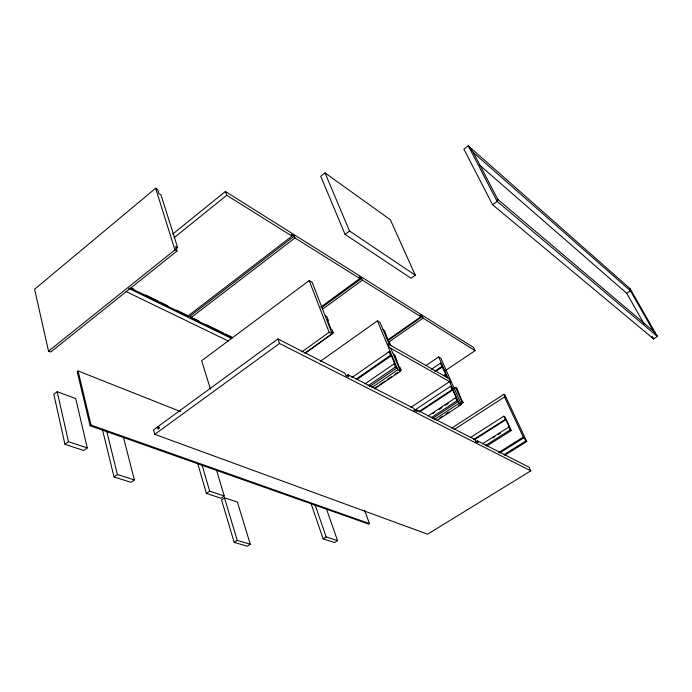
<?xml version="1.0" encoding="UTF-8"?>
<svg xmlns="http://www.w3.org/2000/svg" width="692" height="692" viewBox="0 0 692 692"><rect width="100%" height="100%" fill="white"/><g stroke="black" fill="none" stroke-linecap="round" stroke-linejoin="round"><path stroke-width="1.04" d="M497.211 201.424L497.816 199.426L473.423 152.629L468.285 145.822L463.882 149.126L492.557 204.711L497.211 201.424L657.4 336.459L653.559 338.89L492.609 204.754M177.645 247.606L161.002 194.893L158.978 193.708L157.646 189.478L155.622 188.276L34.6 289.23L48.544 351.138L50.732 352.02L177.022 251.014L175.595 246.482L177.645 247.606L175.967 248.956M172.723 234.069L225.402 191.476L473.596 347.514L475.058 350.662L445.553 370.48M174.021 237.797L226.751 195.274L225.402 191.476M48.544 351.138L174.955 249.89L177.022 251.014M325.006 172.905L320.725 176.252L345.057 234.398L411.031 278.236L415.286 275.182L390.366 219.745L325.006 172.905L349.538 231.024L415.286 275.182M180.56 411.55L78.075 370.955L77.21 371.63L90.124 425.77L368.706 524.086L369.476 523.602L364.606 510.419M57.22 391.698L53.82 394.345L64.953 444.307L83.793 450.518L87.27 447.923L75.705 398.575L57.22 391.698L68.465 441.66L87.27 447.923M320.785 307.058L359.805 278.53L294.965 237.953L294.256 236.136L291.289 234.277L291.989 236.093L187.861 316.114L130.295 287.976M294.256 236.136L190.447 315.829L191.018 317.654L232.27 337.826M191.018 317.654L294.965 237.953M64.953 444.307L68.465 441.66M90.124 425.77L91.024 425.087L369.476 523.602M345.057 234.398L349.538 231.024M304.999 353.396L332.169 333.925L312.178 282.353L309.186 280.589L201.649 360.705L210.429 389.077M159.445 427.76L157.421 426.999L153.546 429.836L154.774 434.334L427.587 534.172L530.833 470.854L529.172 467.273L477.463 440.865L475.646 442.024M346.225 375.981L347.998 374.744L348.829 376.88L345.792 375.332L344.962 373.196L277.916 338.959L158.39 426.289L159.013 428.538L158.044 429.248L157.421 426.999M321.529 307.706L361.648 278.409L362.366 280.139L420.874 316.746L387.321 340.204M322.204 309.445L362.366 280.139M154.774 434.334L279.516 343.466L530.833 470.854M102.347 429.161L114.042 476.961L117.406 474.522L134.343 479.919L123.349 436.782M301.928 351.83L329.15 332.272L332.169 333.925M305.207 352.929L333.181 332.878L331.892 329.548L330.992 329.055L327.48 319.998L328.371 320.5L326.935 316.806L325.145 315.794M134.343 479.919L131.004 482.307L114.042 476.961M320.31 361.345L377.417 320.837L379.995 322.36L389.267 344.573M388.03 340.481L422.362 316.495L423.097 318.138L475.058 350.662M388.714 342.133L423.097 318.138M351.943 377.503L389.086 351.726L390.643 352.6M355.973 379.173L390.548 355.247L391.326 355.679L394.898 364.269L394.12 363.836L364.935 383.913M356.778 379.579L391.326 355.679M197.774 463.683L206.415 493.431L209.693 491.182L224.243 495.991L216.657 470.629M367.962 385.859L395.435 367.002L396.992 367.859L369.554 386.672M372.088 387.382L397.796 369.779L400.383 371.197L374.502 388.878M374.424 388.368L377.979 385.937M379.761 384.717L385.098 381.067M387.771 379.242L391.335 376.811M394.89 374.381L397.563 372.555M399.345 371.336L401.118 370.116L399.803 366.976L399.033 366.544L394.769 354.918L393.22 354.053M224.243 495.991L220.999 498.205L206.415 493.431M224.485 497.799L221.527 499.814L234.19 542.424L247.252 546.178L250.27 544.206L237.399 502.046L224.485 497.799L237.235 540.417L250.27 544.206M426.16 365.437L438.65 356.96L440.873 358.266L461.365 404.517L436.972 420.485M431.523 369.225L440.415 363.213L441.755 363.992M434.714 371.267L441.851 366.457L446.02 374.761L445.345 374.381L443.555 375.583M435.389 371.647L442.525 366.846M410.866 407.389L449.549 381.612L459.133 403.306L461.365 404.517M413.877 410.702L450.613 386.3L451.954 387.053M414.672 410.901L416.463 409.707L475.24 439.731L476.079 441.626L478.302 442.759L477.463 440.865M418.85 411.653L452.084 389.631L452.75 390.003L456.339 398.125L455.673 397.753L427.924 416.039M453.762 388.61L455.544 387.425L456.876 388.177L461.279 399.215L463.268 402.554L458.761 405.512M419.542 412L452.75 390.003M234.19 542.424L237.235 540.417M432.872 413.582L434.68 412.389M439.195 409.422L441.903 407.64M445.51 405.261L448.217 403.479M430.978 417.847L456.988 400.746L458.329 401.481L432.353 418.548M479.582 165.12L626.667 293.209L630.421 290.796L630.178 288.772L468.285 145.822L497.167 201.381L497.773 199.374L653.378 331.079L657.4 336.45L630.204 288.798M434.022 419.776L459.133 403.306M460.137 403.012L461.945 401.827L463.268 402.554M439.809 417.916L442.517 416.143M446.124 413.781L448.831 412.008M451.651 428.158L503.914 394.284L504.857 394.838L526.75 441.513L504.84 455.215M453.987 429.654L504.494 396.974L505.437 397.528L503.914 394.284M470.37 437.595L503.811 416.186L504.978 416.843L511.319 430.528L486.71 446.098M473.57 439.584L505.272 419.352L505.852 419.672L509.424 427.379L508.836 427.059L482.428 443.814M474.167 439.896L505.852 419.672M651.847 336.58L653.568 338.881M310.95 503.283L323.155 538.878L326.166 536.957L337.532 540.616L326.615 509.407M493.041 437.768L494.858 436.617M498.499 434.308L500.325 433.149M485.516 445.492L510.151 429.888L511.319 430.528M337.532 540.616L334.539 542.511L323.155 538.878M498.716 452.499L523.282 437.084L526.75 441.513M499.676 452.992L524.225 437.603M503.888 454.722L525.816 441.003M126.065 291.54L228.256 340.992M128.582 288.27L231.56 338.5M131.938 288.27L133.885 289.221M145.536 294.922L158.157 301.098M160.103 302.049L167.871 305.855M176.607 310.128L192.142 317.732M194.089 318.683L198.941 321.053M206.709 324.859L223.222 332.938M225.16 333.89L231.958 337.212M347.998 374.744L413.868 408.392L414.707 410.399L417.293 411.723L416.463 409.707M331.382 331.892L333.181 332.878M399.578 369.277L401.118 370.116M383.083 329.764L384.622 330.664L388.757 341.952L389.527 342.393L390.807 345.455M361.648 278.409L359.079 276.8L359.805 278.53M422.362 316.495L420.139 315.094L420.874 316.746M226.751 195.274L291.989 236.093M473.423 152.629L630.386 290.77L653.386 331.079M652.495 337.021L653.559 338.89M626.701 293.244L644.226 324.15M504.494 396.974L523.282 437.084M503.811 416.186L505.272 419.352M508.836 427.059L510.151 429.888M455.544 387.425L461.945 401.827M438.65 356.96L447.975 378.057M440.415 363.213L441.851 366.457M445.345 374.381L446.634 377.296M450.613 386.3L452.084 389.631M455.673 397.753L456.988 400.746M390.833 348.318L400.383 371.197M377.417 320.837L397.796 369.779M389.086 351.726L390.548 355.247M394.12 363.836L395.435 367.002M309.186 280.589L329.15 332.272M277.916 338.959L279.516 343.466M314.947 504.407L326.166 536.957M155.622 188.276L174.955 249.89M201.891 464.505L209.693 491.182M106.637 430.874L117.406 474.522M78.075 370.955L91.024 425.087M450.665 382.243L389.544 347.583L387.978 343.837L449.091 378.697L450.665 382.243"/></g></svg>
